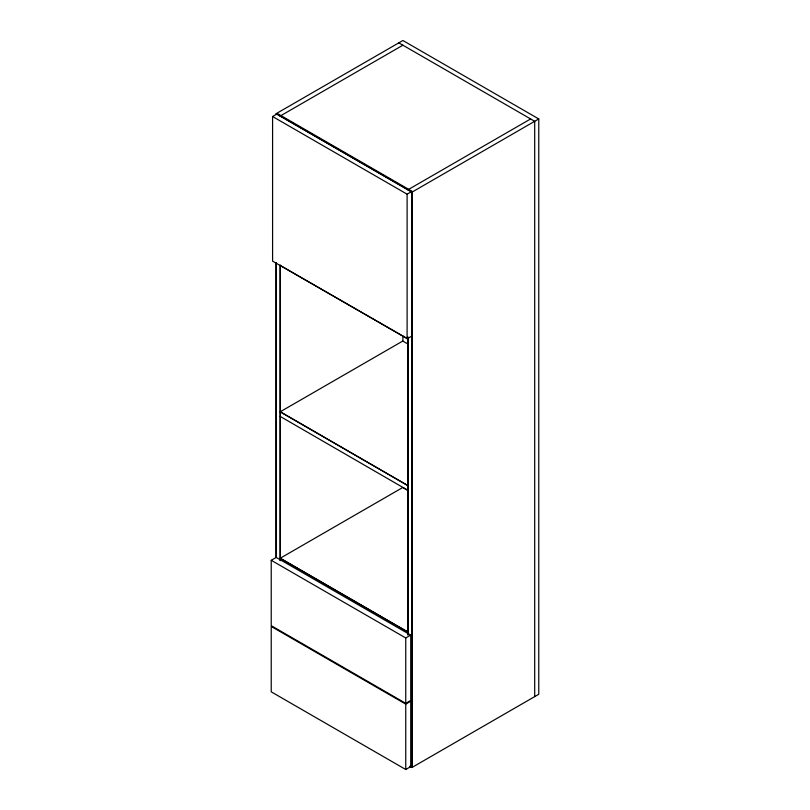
<?xml version="1.0" encoding="UTF-8"?>
<svg xmlns="http://www.w3.org/2000/svg" width="810" height="810" viewBox="0 0 810 810"><rect width="100%" height="100%" fill="white"/><g stroke="black" fill="none" stroke-linecap="round" stroke-linejoin="round"><path stroke-width="1.21" d="M272.585 116.518L277.567 113.643L412.087 191.312L407.106 194.187L272.585 116.518L272.585 261.134L408.007 339.056L280.149 265.397M280.149 116.073L402.894 45.208M407.875 189.813L530.621 118.948M538.771 118.948L402.894 40.5L276.068 113.724L411.956 192.173L538.771 118.948L538.771 694.261L411.956 767.485L409.911 766.311M412.087 335.917L407.106 338.803L407.106 194.187M280.28 416.472L407.875 490.293M271.228 560.297L276.21 557.422L410.731 635.091L410.731 700.458L405.749 703.343L271.228 625.674L271.228 560.297L405.749 637.966L410.731 635.091M405.749 704.123L410.731 701.247L410.731 766.624L405.749 769.5L271.228 691.831L271.228 626.454L405.749 704.123L405.749 769.5M398.814 42.849L534.701 121.308L534.701 696.62M276.21 113.643L412.087 192.091L412.087 767.404L410.052 766.23M408.22 344.199L402.762 341.05L280.149 411.834L407.875 485.585L280.28 411.763M408.22 490.647L402.762 487.488L280.149 558.282L407.875 632.023L280.28 558.201M411.956 192.173L411.956 767.485M408.007 337.679L408.007 634.817M407.875 336.788L407.875 634.898M405.749 637.966L405.749 703.343M402.894 336.029L402.894 341.081M280.28 265.194L280.28 560.56M280.149 265.275L280.149 560.631M276.21 262.845L276.21 557.452M276.068 262.926L276.068 557.533"/></g></svg>
